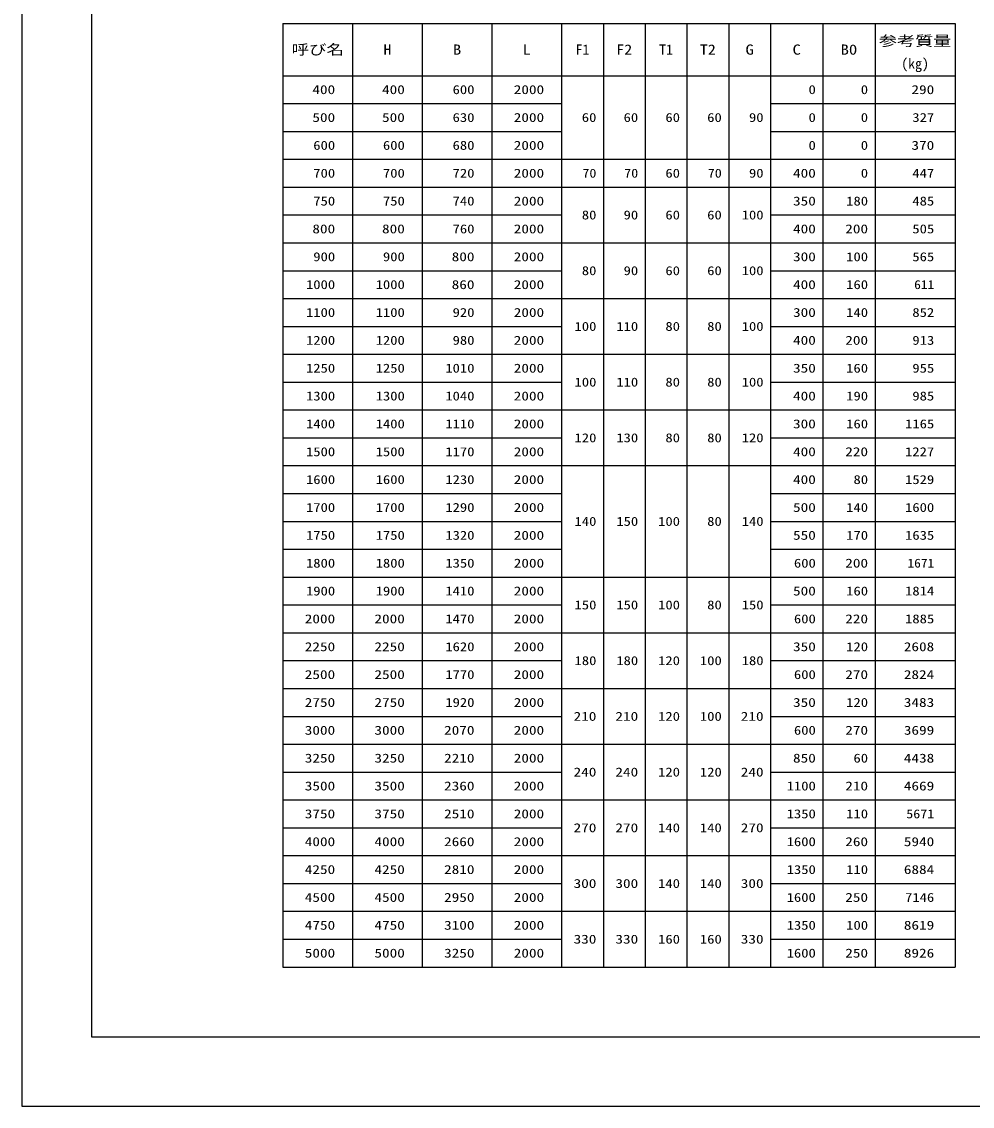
# Model space of a CAD drawing. Units: millimetres at full size; details may follow other scales. Extents: x 0 to 16820, y 0 to 11880.
# Drawn here: x 0 to 5459, y 0 to 6230 of the extents above; entities that cross this region are included whole.
import ezdxf
from ezdxf.enums import TextEntityAlignment as Align

# ---------------------------------------------------------------- set-up
doc = ezdxf.new("R2010")
doc.units = ezdxf.units.MM
for name, color, linetype, lineweight in [('D-MTR-FRAM', 7, 'Continuous', 25), ('D-MTR-LINE', 7, 'Continuous', 25), ('D-TTL', 2, 'Continuous', 25)]:
    doc.layers.add(name, color=color, linetype=linetype, lineweight=lineweight)
doc.layers.add('D-MTR-TXT', color=7, linetype='Continuous')
doc.styles.add('ＭＳ ゴシック', font='')
doc.styles.get('ＭＳ ゴシック').set_extended_font_data('MS Gothic')

msp = doc.modelspace()

# ---------------------------------------------------------------- linework, layer by layer
at = {"layer": 'D-MTR-FRAM'}
for p, q in [((1500, 6220), (5360, 6220)), ((1500, 6220), (1500, 800)), ((5360, 6220), (5360, 800)), ((1500, 800), (5360, 800))]:
    msp.add_line(p, q, dxfattribs=at)
at = {"layer": 'D-MTR-LINE'}
for p, q in [((1900, 6220), (1900, 800)), ((2300, 6220), (2300, 800)), ((2700, 6220), (2700, 800)), ((3100, 6220), (3100, 800)), ((3340, 6220), (3340, 800)), ((3580, 6220), (3580, 800)), ((3820, 6220), (3820, 800)), ((4060, 6220), (4060, 800)), ((4300, 6220), (4300, 800)), ((4600, 6220), (4600, 800)), ((4900, 6220), (4900, 800)), ((1500, 5920), (5360, 5920)), ((1500, 5760), (3100, 5760)), ((4300, 5760), (5360, 5760)), ((1500, 5600), (3100, 5600)), ((4300, 5600), (5360, 5600)), ((1500, 5440), (5360, 5440)), ((1500, 5280), (5360, 5280)), ((1500, 5120), (3100, 5120)), ((4300, 5120), (5360, 5120)), ((1500, 4960), (5360, 4960)), ((1500, 4800), (3100, 4800)), ((4300, 4800), (5360, 4800)), ((1500, 4640), (5360, 4640)), ((1500, 4480), (3100, 4480)), ((4300, 4480), (5360, 4480)), ((1500, 4320), (5360, 4320)), ((1500, 4160), (3100, 4160)), ((4300, 4160), (5360, 4160)), ((1500, 4000), (5360, 4000)), ((1500, 3840), (3100, 3840)), ((4300, 3840), (5360, 3840)), ((1500, 3680), (5360, 3680)), ((1500, 3520), (3100, 3520)), ((4300, 3520), (5360, 3520)), ((1500, 3360), (3100, 3360)), ((4300, 3360), (5360, 3360)), ((1500, 3200), (3100, 3200)), ((4300, 3200), (5360, 3200)), ((1500, 3040), (5360, 3040)), ((1500, 2880), (3100, 2880)), ((4300, 2880), (5360, 2880)), ((1500, 2720), (5360, 2720)), ((1500, 2560), (3100, 2560)), ((4300, 2560), (5360, 2560)), ((1500, 2400), (5360, 2400)), ((1500, 2240), (3100, 2240)), ((4300, 2240), (5360, 2240)), ((1500, 2080), (5360, 2080)), ((1500, 1920), (3100, 1920)), ((4300, 1920), (5360, 1920)), ((1500, 1760), (5360, 1760)), ((1500, 1600), (3100, 1600)), ((4300, 1600), (5360, 1600)), ((1500, 1440), (5360, 1440)), ((1500, 1280), (3100, 1280)), ((4300, 1280), (5360, 1280)), ((1500, 1120), (5360, 1120)), ((1500, 960), (3100, 960)), ((4300, 960), (5360, 960))]:
    msp.add_line(p, q, dxfattribs=at)
at = {"layer": 'D-TTL'}
for points in [[(0, 0), (16820, 0), (16820, 11880), (0, 11880)], [(400, 400), (16420, 400), (16420, 11480), (400, 11480)]]:
    msp.add_lwpolyline(points, close=True, dxfattribs=at)

# ---------------------------------------------------------------- texts
at = {"layer": 'D-MTR-TXT', "style": 'ＭＳ ゴシック'}
for s, width, p in [('呼び名', 1.25, (1700, 6070)), ('参考質量', 1.3, (5130, 6120)), ('H', 1.15, (2100, 6070)), ('B', 1.2, (2500, 6070)), ('L', 1.2, (2900, 6070)), ('F2', 1.15, (3460, 6070)), ('T2', 1.15, (3940, 6070)), ('G', 1.2, (4180, 6070)), ('C', 1.2, (4450, 6070)), ('B0', 1.2, (4750, 6070))]:
    msp.add_text(s, height=58.65, dxfattribs=dict(at, width=width)).set_placement(p, align=Align.MIDDLE_CENTER)
for s, p in [('F1', (3220, 6070)), ('T1', (3700, 6070)), ('(kg)', (5130, 5989.333))]:
    msp.add_text(s, height=58.65, dxfattribs=at).set_placement(p, align=Align.MIDDLE_CENTER)
for s, width, p in [('400', 1.25, (1800, 5840)), ('400', 1.25, (2200, 5840)), ('600', 1.2, (2600, 5840)), ('2000', 1.25, (3000, 5840)), ('0', 1.2, (4560, 5840)), ('0', 1.2, (4860, 5840)), ('290', 1.25, (5240, 5840)), ('500', 1.25, (1800, 5680)), ('500', 1.25, (2200, 5680)), ('630', 1.2, (2600, 5680)), ('2000', 1.25, (3000, 5680)), ('60', 1.2, (3300, 5680)), ('60', 1.2, (3540, 5680)), ('60', 1.2, (3780, 5680)), ('60', 1.2, (4020, 5680)), ('90', 1.2, (4260, 5680)), ('0', 1.2, (4560, 5680)), ('0', 1.2, (4860, 5680)), ('327', 1.2, (5240, 5680)), ('600', 1.2, (1800, 5520)), ('600', 1.2, (2200, 5520)), ('680', 1.2, (2600, 5520)), ('2000', 1.25, (3000, 5520)), ('0', 1.2, (4560, 5520)), ('0', 1.2, (4860, 5520)), ('370', 1.25, (5240, 5520)), ('700', 1.2, (1800, 5360)), ('700', 1.2, (2200, 5360)), ('720', 1.2, (2600, 5360)), ('2000', 1.25, (3000, 5360)), ('70', 1.15, (3300, 5360)), ('70', 1.15, (3540, 5360)), ('60', 1.2, (3780, 5360)), ('70', 1.15, (4020, 5360)), ('90', 1.2, (4260, 5360)), ('400', 1.25, (4560, 5360)), ('0', 1.2, (4860, 5360)), ('447', 1.2, (5240, 5360)), ('750', 1.2, (1800, 5200)), ('750', 1.2, (2200, 5200)), ('740', 1.2, (2600, 5200)), ('2000', 1.25, (3000, 5200)), ('350', 1.25, (4560, 5200)), ('180', 1.2, (4860, 5200)), ('485', 1.2, (5240, 5200)), ('80', 1.2, (3300, 5120)), ('90', 1.2, (3540, 5120)), ('60', 1.2, (3780, 5120)), ('60', 1.2, (4020, 5120)), ('100', 1.2, (4260, 5120)), ('800', 1.25, (1800, 5040)), ('800', 1.25, (2200, 5040)), ('760', 1.2, (2600, 5040)), ('2000', 1.25, (3000, 5040)), ('400', 1.25, (4560, 5040)), ('200', 1.25, (4860, 5040)), ('505', 1.2, (5240, 5040)), ('900', 1.2, (1800, 4880)), ('900', 1.2, (2200, 4880)), ('800', 1.25, (2600, 4880)), ('2000', 1.25, (3000, 4880)), ('300', 1.25, (4560, 4880)), ('100', 1.2, (4860, 4880)), ('565', 1.2, (5240, 4880)), ('80', 1.2, (3300, 4800)), ('90', 1.2, (3540, 4800)), ('60', 1.2, (3780, 4800)), ('60', 1.2, (4020, 4800)), ('100', 1.2, (4260, 4800)), ('1000', 1.2, (1800, 4720)), ('1000', 1.2, (2200, 4720)), ('860', 1.25, (2600, 4720)), ('2000', 1.25, (3000, 4720)), ('400', 1.25, (4560, 4720)), ('160', 1.2, (4860, 4720)), ('611', 1.1, (5240, 4720)), ('1100', 1.2, (1800, 4560)), ('1100', 1.2, (2200, 4560)), ('920', 1.2, (2600, 4560)), ('2000', 1.25, (3000, 4560)), ('300', 1.25, (4560, 4560)), ('140', 1.2, (4860, 4560)), ('852', 1.2, (5240, 4560)), ('100', 1.2, (3300, 4480)), ('110', 1.2, (3540, 4480)), ('80', 1.2, (3780, 4480)), ('80', 1.2, (4020, 4480)), ('100', 1.2, (4260, 4480)), ('1200', 1.2, (1800, 4400)), ('1200', 1.2, (2200, 4400)), ('980', 1.2, (2600, 4400)), ('2000', 1.25, (3000, 4400)), ('400', 1.25, (4560, 4400)), ('200', 1.25, (4860, 4400)), ('913', 1.2, (5240, 4400)), ('1250', 1.2, (1800, 4240)), ('1250', 1.2, (2200, 4240)), ('1010', 1.2, (2600, 4240)), ('2000', 1.25, (3000, 4240)), ('350', 1.25, (4560, 4240)), ('160', 1.2, (4860, 4240)), ('955', 1.2, (5240, 4240)), ('100', 1.2, (3300, 4160)), ('110', 1.2, (3540, 4160)), ('80', 1.2, (3780, 4160)), ('80', 1.2, (4020, 4160)), ('100', 1.2, (4260, 4160)), ('1300', 1.2, (1800, 4080)), ('1300', 1.2, (2200, 4080)), ('1040', 1.2, (2600, 4080)), ('2000', 1.25, (3000, 4080)), ('400', 1.25, (4560, 4080)), ('190', 1.2, (4860, 4080)), ('985', 1.2, (5240, 4080)), ('1400', 1.2, (1800, 3920)), ('1400', 1.2, (2200, 3920)), ('1110', 1.2, (2600, 3920)), ('2000', 1.25, (3000, 3920)), ('300', 1.25, (4560, 3920)), ('160', 1.2, (4860, 3920)), ('1165', 1.2, (5240, 3920)), ('120', 1.2, (3300, 3840)), ('130', 1.2, (3540, 3840)), ('80', 1.2, (3780, 3840)), ('80', 1.2, (4020, 3840)), ('120', 1.2, (4260, 3840)), ('1500', 1.2, (1800, 3760)), ('1500', 1.2, (2200, 3760)), ('1170', 1.2, (2600, 3760)), ('2000', 1.25, (3000, 3760)), ('400', 1.25, (4560, 3760)), ('220', 1.25, (4860, 3760)), ('1227', 1.2, (5240, 3760)), ('1600', 1.2, (1800, 3600)), ('1600', 1.2, (2200, 3600)), ('1230', 1.2, (2600, 3600)), ('2000', 1.25, (3000, 3600)), ('400', 1.25, (4560, 3600)), ('80', 1.2, (4860, 3600)), ('1529', 1.2, (5240, 3600)), ('1700', 1.2, (1800, 3440)), ('1700', 1.2, (2200, 3440)), ('1290', 1.2, (2600, 3440)), ('2000', 1.25, (3000, 3440)), ('500', 1.25, (4560, 3440)), ('140', 1.2, (4860, 3440)), ('1600', 1.2, (5240, 3440)), ('140', 1.2, (3300, 3360)), ('150', 1.2, (3540, 3360)), ('100', 1.2, (3780, 3360)), ('80', 1.2, (4020, 3360)), ('140', 1.2, (4260, 3360)), ('1750', 1.2, (1800, 3280)), ('1750', 1.2, (2200, 3280)), ('1320', 1.2, (2600, 3280)), ('2000', 1.25, (3000, 3280)), ('550', 1.25, (4560, 3280)), ('170', 1.2, (4860, 3280)), ('1635', 1.2, (5240, 3280)), ('1800', 1.2, (1800, 3120)), ('1800', 1.2, (2200, 3120)), ('1350', 1.2, (2600, 3120)), ('2000', 1.25, (3000, 3120)), ('600', 1.2, (4560, 3120)), ('200', 1.25, (4860, 3120)), ('1671', 1.1, (5240, 3120)), ('1900', 1.2, (1800, 2960)), ('1900', 1.2, (2200, 2960)), ('1410', 1.2, (2600, 2960)), ('2000', 1.25, (3000, 2960)), ('500', 1.25, (4560, 2960)), ('160', 1.2, (4860, 2960)), ('1814', 1.2, (5240, 2960)), ('150', 1.2, (3300, 2880)), ('150', 1.2, (3540, 2880)), ('100', 1.2, (3780, 2880)), ('80', 1.2, (4020, 2880)), ('150', 1.2, (4260, 2880)), ('2000', 1.25, (1800, 2800)), ('2000', 1.25, (2200, 2800)), ('1470', 1.2, (2600, 2800)), ('2000', 1.25, (3000, 2800)), ('600', 1.2, (4560, 2800)), ('220', 1.25, (4860, 2800)), ('1885', 1.2, (5240, 2800)), ('2250', 1.25, (1800, 2640)), ('2250', 1.25, (2200, 2640)), ('1620', 1.2, (2600, 2640)), ('2000', 1.25, (3000, 2640)), ('350', 1.25, (4560, 2640)), ('120', 1.2, (4860, 2640)), ('2608', 1.25, (5240, 2640)), ('180', 1.2, (3300, 2560)), ('180', 1.2, (3540, 2560)), ('120', 1.2, (3780, 2560)), ('100', 1.2, (4020, 2560)), ('180', 1.2, (4260, 2560)), ('2500', 1.25, (1800, 2480)), ('2500', 1.25, (2200, 2480)), ('1770', 1.2, (2600, 2480)), ('2000', 1.25, (3000, 2480)), ('600', 1.2, (4560, 2480)), ('270', 1.25, (4860, 2480)), ('2824', 1.25, (5240, 2480)), ('2750', 1.25, (1800, 2320)), ('2750', 1.25, (2200, 2320)), ('1920', 1.2, (2600, 2320)), ('2000', 1.25, (3000, 2320)), ('350', 1.25, (4560, 2320)), ('120', 1.2, (4860, 2320)), ('3483', 1.25, (5240, 2320)), ('210', 1.25, (3300, 2240)), ('210', 1.25, (3540, 2240)), ('120', 1.2, (3780, 2240)), ('100', 1.2, (4020, 2240)), ('210', 1.25, (4260, 2240)), ('3000', 1.25, (1800, 2160)), ('3000', 1.25, (2200, 2160)), ('2070', 1.25, (2600, 2160)), ('2000', 1.25, (3000, 2160)), ('600', 1.2, (4560, 2160)), ('270', 1.25, (4860, 2160)), ('3699', 1.25, (5240, 2160)), ('3250', 1.25, (1800, 2000)), ('3250', 1.25, (2200, 2000)), ('2210', 1.25, (2600, 2000)), ('2000', 1.25, (3000, 2000)), ('850', 1.25, (4560, 2000)), ('60', 1.2, (4860, 2000)), ('4438', 1.25, (5240, 2000)), ('240', 1.25, (3300, 1920)), ('240', 1.25, (3540, 1920)), ('120', 1.2, (3780, 1920)), ('120', 1.2, (4020, 1920)), ('240', 1.25, (4260, 1920)), ('3500', 1.25, (1800, 1840)), ('3500', 1.25, (2200, 1840)), ('2360', 1.25, (2600, 1840)), ('2000', 1.25, (3000, 1840)), ('1100', 1.2, (4560, 1840)), ('210', 1.25, (4860, 1840)), ('4669', 1.25, (5240, 1840)), ('3750', 1.25, (1800, 1680)), ('3750', 1.25, (2200, 1680)), ('2510', 1.25, (2600, 1680)), ('2000', 1.25, (3000, 1680)), ('1350', 1.2, (4560, 1680)), ('110', 1.2, (4860, 1680)), ('5671', 1.15, (5240, 1680)), ('270', 1.25, (3300, 1600)), ('270', 1.25, (3540, 1600)), ('140', 1.2, (3780, 1600)), ('140', 1.2, (4020, 1600)), ('270', 1.25, (4260, 1600)), ('4000', 1.25, (1800, 1520)), ('4000', 1.25, (2200, 1520)), ('2660', 1.25, (2600, 1520)), ('2000', 1.25, (3000, 1520)), ('1600', 1.2, (4560, 1520)), ('260', 1.25, (4860, 1520)), ('5940', 1.25, (5240, 1520)), ('4250', 1.25, (1800, 1360)), ('4250', 1.25, (2200, 1360)), ('2810', 1.25, (2600, 1360)), ('2000', 1.25, (3000, 1360)), ('1350', 1.2, (4560, 1360)), ('110', 1.2, (4860, 1360)), ('6884', 1.25, (5240, 1360)), ('300', 1.25, (3300, 1280)), ('300', 1.25, (3540, 1280)), ('140', 1.2, (3780, 1280)), ('140', 1.2, (4020, 1280)), ('300', 1.25, (4260, 1280)), ('4500', 1.25, (1800, 1200)), ('4500', 1.25, (2200, 1200)), ('2950', 1.25, (2600, 1200)), ('2000', 1.25, (3000, 1200)), ('1600', 1.2, (4560, 1200)), ('250', 1.25, (4860, 1200)), ('7146', 1.2, (5240, 1200)), ('4750', 1.25, (1800, 1040)), ('4750', 1.25, (2200, 1040)), ('3100', 1.25, (2600, 1040)), ('2000', 1.25, (3000, 1040)), ('1350', 1.2, (4560, 1040)), ('100', 1.2, (4860, 1040)), ('8619', 1.25, (5240, 1040)), ('330', 1.25, (3300, 960)), ('330', 1.25, (3540, 960)), ('160', 1.2, (3780, 960)), ('160', 1.2, (4020, 960)), ('330', 1.25, (4260, 960)), ('5000', 1.25, (1800, 880)), ('5000', 1.25, (2200, 880)), ('3250', 1.25, (2600, 880)), ('2000', 1.25, (3000, 880)), ('1600', 1.2, (4560, 880)), ('250', 1.25, (4860, 880)), ('8926', 1.25, (5240, 880))]:
    msp.add_text(s, height=51.32, dxfattribs=dict(at, width=width)).set_placement(p, align=Align.MIDDLE_RIGHT)

doc.saveas('drawing.dxf')
